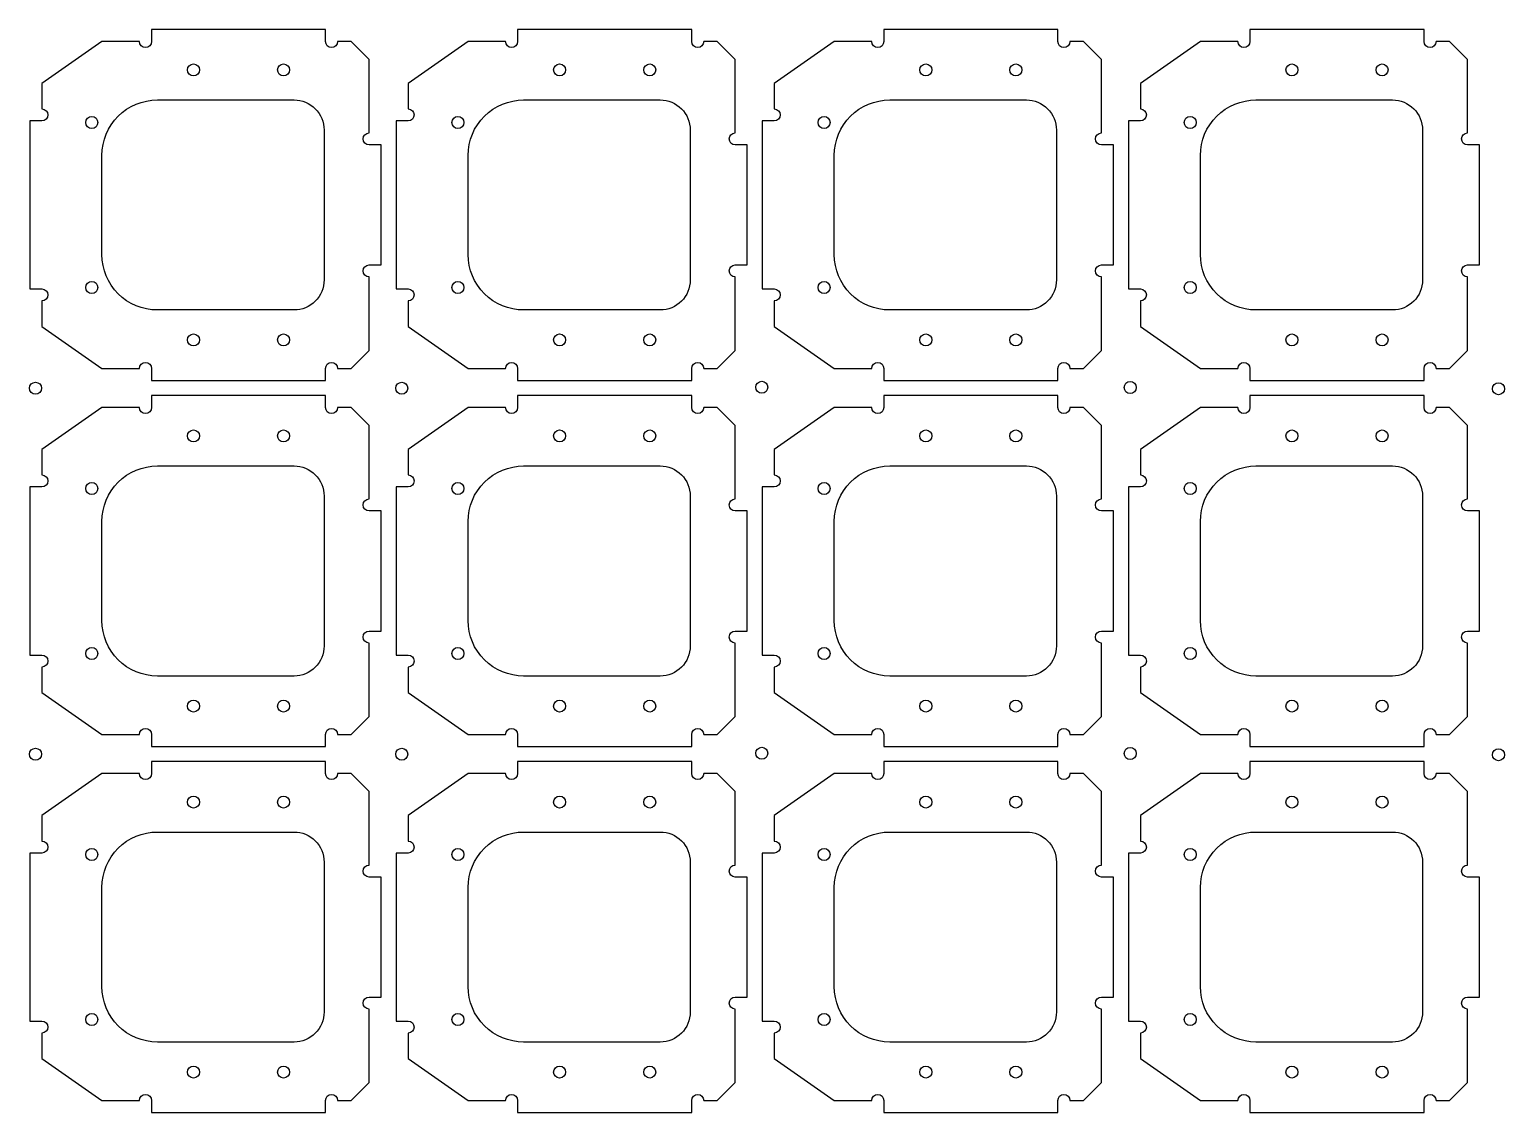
# Model space of a CAD drawing. Header units: millimetres. Extents: x -59 to 433, y -59 to 303.
import ezdxf

# ---------------------------------------------------------------- set-up
doc = ezdxf.new("R2010")
doc.units = ezdxf.units.MM
doc.layers.add('int', color=2, linetype='Continuous')
doc.layers.add('perfo', color=1, linetype='Continuous')

msp = doc.modelspace()

# ---------------------------------------------------------------- linework, layer by layer
for points in [[(-54.5, 284.5), (-54.5, 276, -1), (-54.5, 272), (-58.5, 272), (-58.5, 216), (-54.5, 216, -1), (-54.5, 212), (-54.5, 203.5), (-34.5, 189.5), (-22, 189.5, -1), (-18, 189.5), (-18, 185.5), (40, 185.5), (40, 189.5, -1), (44, 189.5), (48.5, 189.5), (54.5, 195.5), (54.5, 220, -1), (54.5, 224), (58.5, 224), (58.5, 264), (54.5, 264, -1), (54.5, 268), (54.5, 292.5), (48.5, 298.5), (44, 298.5, -1), (40, 298.5), (40, 302.5), (-18, 302.5), (-18, 298.5, -1), (-22, 298.5), (-34.5, 298.5)], [(67.5, 284.5), (67.5, 276, -1), (67.5, 272), (63.5, 272), (63.5, 216), (67.5, 216, -1), (67.5, 212), (67.5, 203.5), (87.5, 189.5), (100, 189.5, -1), (104, 189.5), (104, 185.5), (162, 185.5), (162, 189.5, -1), (166, 189.5), (170.5, 189.5), (176.5, 195.5), (176.5, 220, -1), (176.5, 224), (180.5, 224), (180.5, 264), (176.5, 264, -1), (176.5, 268), (176.5, 292.5), (170.5, 298.5), (166, 298.5, -1), (162, 298.5), (162, 302.5), (104, 302.5), (104, 298.5, -1), (100, 298.5), (87.5, 298.5)], [(189.5, 284.5), (189.5, 276, -1), (189.5, 272), (185.5, 272), (185.5, 216), (189.5, 216, -1), (189.5, 212), (189.5, 203.5), (209.5, 189.5), (222, 189.5, -1), (226, 189.5), (226, 185.5), (284, 185.5), (284, 189.5, -1), (288, 189.5), (292.5, 189.5), (298.5, 195.5), (298.5, 220, -1), (298.5, 224), (302.5, 224), (302.5, 264), (298.5, 264, -1), (298.5, 268), (298.5, 292.5), (292.5, 298.5), (288, 298.5, -1), (284, 298.5), (284, 302.5), (226, 302.5), (226, 298.5, -1), (222, 298.5), (209.5, 298.5)], [(311.5, 284.5), (311.5, 276, -1), (311.5, 272), (307.5, 272), (307.5, 216), (311.5, 216, -1), (311.5, 212), (311.5, 203.5), (331.5, 189.5), (344, 189.5, -1), (348, 189.5), (348, 185.5), (406, 185.5), (406, 189.5, -1), (410, 189.5), (414.5, 189.5), (420.5, 195.5), (420.5, 220, -1), (420.5, 224), (424.5, 224), (424.5, 264), (420.5, 264, -1), (420.5, 268), (420.5, 292.5), (414.5, 298.5), (410, 298.5, -1), (406, 298.5), (406, 302.5), (348, 302.5), (348, 298.5, -1), (344, 298.5), (331.5, 298.5)], [(-54.5, 162.5), (-54.5, 154, -1), (-54.5, 150), (-58.5, 150), (-58.5, 94), (-54.5, 94, -1), (-54.5, 90), (-54.5, 81.5), (-34.5, 67.5), (-22, 67.5, -1), (-18, 67.5), (-18, 63.5), (40, 63.5), (40, 67.5, -1), (44, 67.5), (48.5, 67.5), (54.5, 73.5), (54.5, 98, -1), (54.5, 102), (58.5, 102), (58.5, 142), (54.5, 142, -1), (54.5, 146), (54.5, 170.5), (48.5, 176.5), (44, 176.5, -1), (40, 176.5), (40, 180.5), (-18, 180.5), (-18, 176.5, -1), (-22, 176.5), (-34.5, 176.5)], [(67.5, 162.5), (67.5, 154, -1), (67.5, 150), (63.5, 150), (63.5, 94), (67.5, 94, -1), (67.5, 90), (67.5, 81.5), (87.5, 67.5), (100, 67.5, -1), (104, 67.5), (104, 63.5), (162, 63.5), (162, 67.5, -1), (166, 67.5), (170.5, 67.5), (176.5, 73.5), (176.5, 98, -1), (176.5, 102), (180.5, 102), (180.5, 142), (176.5, 142, -1), (176.5, 146), (176.5, 170.5), (170.5, 176.5), (166, 176.5, -1), (162, 176.5), (162, 180.5), (104, 180.5), (104, 176.5, -1), (100, 176.5), (87.5, 176.5)], [(189.5, 162.5), (189.5, 154, -1), (189.5, 150), (185.5, 150), (185.5, 94), (189.5, 94, -1), (189.5, 90), (189.5, 81.5), (209.5, 67.5), (222, 67.5, -1), (226, 67.5), (226, 63.5), (284, 63.5), (284, 67.5, -1), (288, 67.5), (292.5, 67.5), (298.5, 73.5), (298.5, 98, -1), (298.5, 102), (302.5, 102), (302.5, 142), (298.5, 142, -1), (298.5, 146), (298.5, 170.5), (292.5, 176.5), (288, 176.5, -1), (284, 176.5), (284, 180.5), (226, 180.5), (226, 176.5, -1), (222, 176.5), (209.5, 176.5)], [(311.5, 162.5), (311.5, 154, -1), (311.5, 150), (307.5, 150), (307.5, 94), (311.5, 94, -1), (311.5, 90), (311.5, 81.5), (331.5, 67.5), (344, 67.5, -1), (348, 67.5), (348, 63.5), (406, 63.5), (406, 67.5, -1), (410, 67.5), (414.5, 67.5), (420.5, 73.5), (420.5, 98, -1), (420.5, 102), (424.5, 102), (424.5, 142), (420.5, 142, -1), (420.5, 146), (420.5, 170.5), (414.5, 176.5), (410, 176.5, -1), (406, 176.5), (406, 180.5), (348, 180.5), (348, 176.5, -1), (344, 176.5), (331.5, 176.5)], [(-54.5, 40.5), (-54.5, 32, -1), (-54.5, 28), (-58.5, 28), (-58.5, -28), (-54.5, -28, -1), (-54.5, -32), (-54.5, -40.5), (-34.5, -54.5), (-22, -54.5, -1), (-18, -54.5), (-18, -58.5), (40, -58.5), (40, -54.5, -1), (44, -54.5), (48.5, -54.5), (54.5, -48.5), (54.5, -24, -1), (54.5, -20), (58.5, -20), (58.5, 20), (54.5, 20, -1), (54.5, 24), (54.5, 48.5), (48.5, 54.5), (44, 54.5, -1), (40, 54.5), (40, 58.5), (-18, 58.5), (-18, 54.5, -1), (-22, 54.5), (-34.5, 54.5)], [(67.5, 40.5), (67.5, 32, -1), (67.5, 28), (63.5, 28), (63.5, -28), (67.5, -28, -1), (67.5, -32), (67.5, -40.5), (87.5, -54.5), (100, -54.5, -1), (104, -54.5), (104, -58.5), (162, -58.5), (162, -54.5, -1), (166, -54.5), (170.5, -54.5), (176.5, -48.5), (176.5, -24, -1), (176.5, -20), (180.5, -20), (180.5, 20), (176.5, 20, -1), (176.5, 24), (176.5, 48.5), (170.5, 54.5), (166, 54.5, -1), (162, 54.5), (162, 58.5), (104, 58.5), (104, 54.5, -1), (100, 54.5), (87.5, 54.5)], [(189.5, 40.5), (189.5, 32, -1), (189.5, 28), (185.5, 28), (185.5, -28), (189.5, -28, -1), (189.5, -32), (189.5, -40.5), (209.5, -54.5), (222, -54.5, -1), (226, -54.5), (226, -58.5), (284, -58.5), (284, -54.5, -1), (288, -54.5), (292.5, -54.5), (298.5, -48.5), (298.5, -24, -1), (298.5, -20), (302.5, -20), (302.5, 20), (298.5, 20, -1), (298.5, 24), (298.5, 48.5), (292.5, 54.5), (288, 54.5, -1), (284, 54.5), (284, 58.5), (226, 58.5), (226, 54.5, -1), (222, 54.5), (209.5, 54.5)], [(311.5, 40.5), (311.5, 32, -1), (311.5, 28), (307.5, 28), (307.5, -28), (311.5, -28, -1), (311.5, -32), (311.5, -40.5), (331.5, -54.5), (344, -54.5, -1), (348, -54.5), (348, -58.5), (406, -58.5), (406, -54.5, -1), (410, -54.5), (414.5, -54.5), (420.5, -48.5), (420.5, -24, -1), (420.5, -20), (424.5, -20), (424.5, 20), (420.5, 20, -1), (420.5, 24), (420.5, 48.5), (414.5, 54.5), (410, 54.5, -1), (406, 54.5), (406, 58.5), (348, 58.5), (348, 54.5, -1), (344, 54.5), (331.5, 54.5)]]:
    msp.add_lwpolyline(points, format="xyb", close=True)
at = {"layer": 'int'}
for points in [[(29.5, 279, -0.414214), (39.5, 269), (39.5, 219, -0.414214), (29.5, 209), (-16.02, 209, -0.414214), (-34.5, 227.48), (-34.5, 260.52, -0.414214), (-16.02, 279)], [(151.5, 279, -0.414214), (161.5, 269), (161.5, 219, -0.414214), (151.5, 209), (105.98, 209, -0.414214), (87.5, 227.48), (87.5, 260.52, -0.414214), (105.98, 279)], [(273.5, 279, -0.414214), (283.5, 269), (283.5, 219, -0.414214), (273.5, 209), (227.98, 209, -0.414214), (209.5, 227.48), (209.5, 260.52, -0.414214), (227.98, 279)], [(395.5, 279, -0.414214), (405.5, 269), (405.5, 219, -0.414214), (395.5, 209), (349.98, 209, -0.414214), (331.5, 227.48), (331.5, 260.52, -0.414214), (349.98, 279)], [(29.5, 157, -0.414214), (39.5, 147), (39.5, 97, -0.414214), (29.5, 87), (-16.02, 87, -0.414214), (-34.5, 105.48), (-34.5, 138.52, -0.414214), (-16.02, 157)], [(151.5, 157, -0.414214), (161.5, 147), (161.5, 97, -0.414214), (151.5, 87), (105.98, 87, -0.414214), (87.5, 105.48), (87.5, 138.52, -0.414214), (105.98, 157)], [(273.5, 157, -0.414214), (283.5, 147), (283.5, 97, -0.414214), (273.5, 87), (227.98, 87, -0.414214), (209.5, 105.48), (209.5, 138.52, -0.414214), (227.98, 157)], [(395.5, 157, -0.414214), (405.5, 147), (405.5, 97, -0.414214), (395.5, 87), (349.98, 87, -0.414214), (331.5, 105.48), (331.5, 138.52, -0.414214), (349.98, 157)], [(29.5, 35, -0.414214), (39.5, 25), (39.5, -25, -0.414214), (29.5, -35), (-16.02, -35, -0.414214), (-34.5, -16.52), (-34.5, 16.52, -0.414214), (-16.02, 35)], [(151.5, 35, -0.414214), (161.5, 25), (161.5, -25, -0.414214), (151.5, -35), (105.98, -35, -0.414214), (87.5, -16.52), (87.5, 16.52, -0.414214), (105.98, 35)], [(273.5, 35, -0.414214), (283.5, 25), (283.5, -25, -0.414214), (273.5, -35), (227.98, -35, -0.414214), (209.5, -16.52), (209.5, 16.52, -0.414214), (227.98, 35)], [(395.5, 35, -0.414214), (405.5, 25), (405.5, -25, -0.414214), (395.5, -35), (349.98, -35, -0.414214), (331.5, -16.52), (331.5, 16.52, -0.414214), (349.98, 35)]]:
    msp.add_lwpolyline(points, format="xyb", close=True, dxfattribs=at)
at = {"layer": 'perfo'}
for centre in [(-4, 289), (26, 289), (118, 289), (148, 289), (240, 289), (270, 289), (362, 289), (392, 289), (-37.9, 271.5), (84.1, 271.5), (206.1, 271.5), (328.1, 271.5), (-37.9, 216.5), (84.1, 216.5), (206.1, 216.5), (328.1, 216.5), (-4, 199), (26, 199), (118, 199), (148, 199), (240, 199), (270, 199), (362, 199), (392, 199), (-56.64, 182.93), (65.36, 182.93), (185.34, 183.23), (308.11, 183.16), (430.81, 182.75), (-4, 167), (26, 167), (118, 167), (148, 167), (240, 167), (270, 167), (362, 167), (392, 167), (-37.9, 149.5), (84.1, 149.5), (206.1, 149.5), (328.1, 149.5), (-37.9, 94.5), (84.1, 94.5), (206.1, 94.5), (328.1, 94.5), (-4, 77), (26, 77), (118, 77), (148, 77), (240, 77), (270, 77), (362, 77), (392, 77), (-56.64, 60.93), (65.36, 60.93), (185.34, 61.23), (308.11, 61.16), (430.81, 60.75), (-4, 45), (26, 45), (118, 45), (148, 45), (240, 45), (270, 45), (362, 45), (392, 45), (-37.9, 27.5), (84.1, 27.5), (206.1, 27.5), (328.1, 27.5), (-37.9, -27.5), (84.1, -27.5), (206.1, -27.5), (328.1, -27.5), (-4, -45), (26, -45), (118, -45), (148, -45), (240, -45), (270, -45), (362, -45), (392, -45)]:
    msp.add_circle(centre, 2, dxfattribs=at)

doc.saveas('drawing.dxf')
